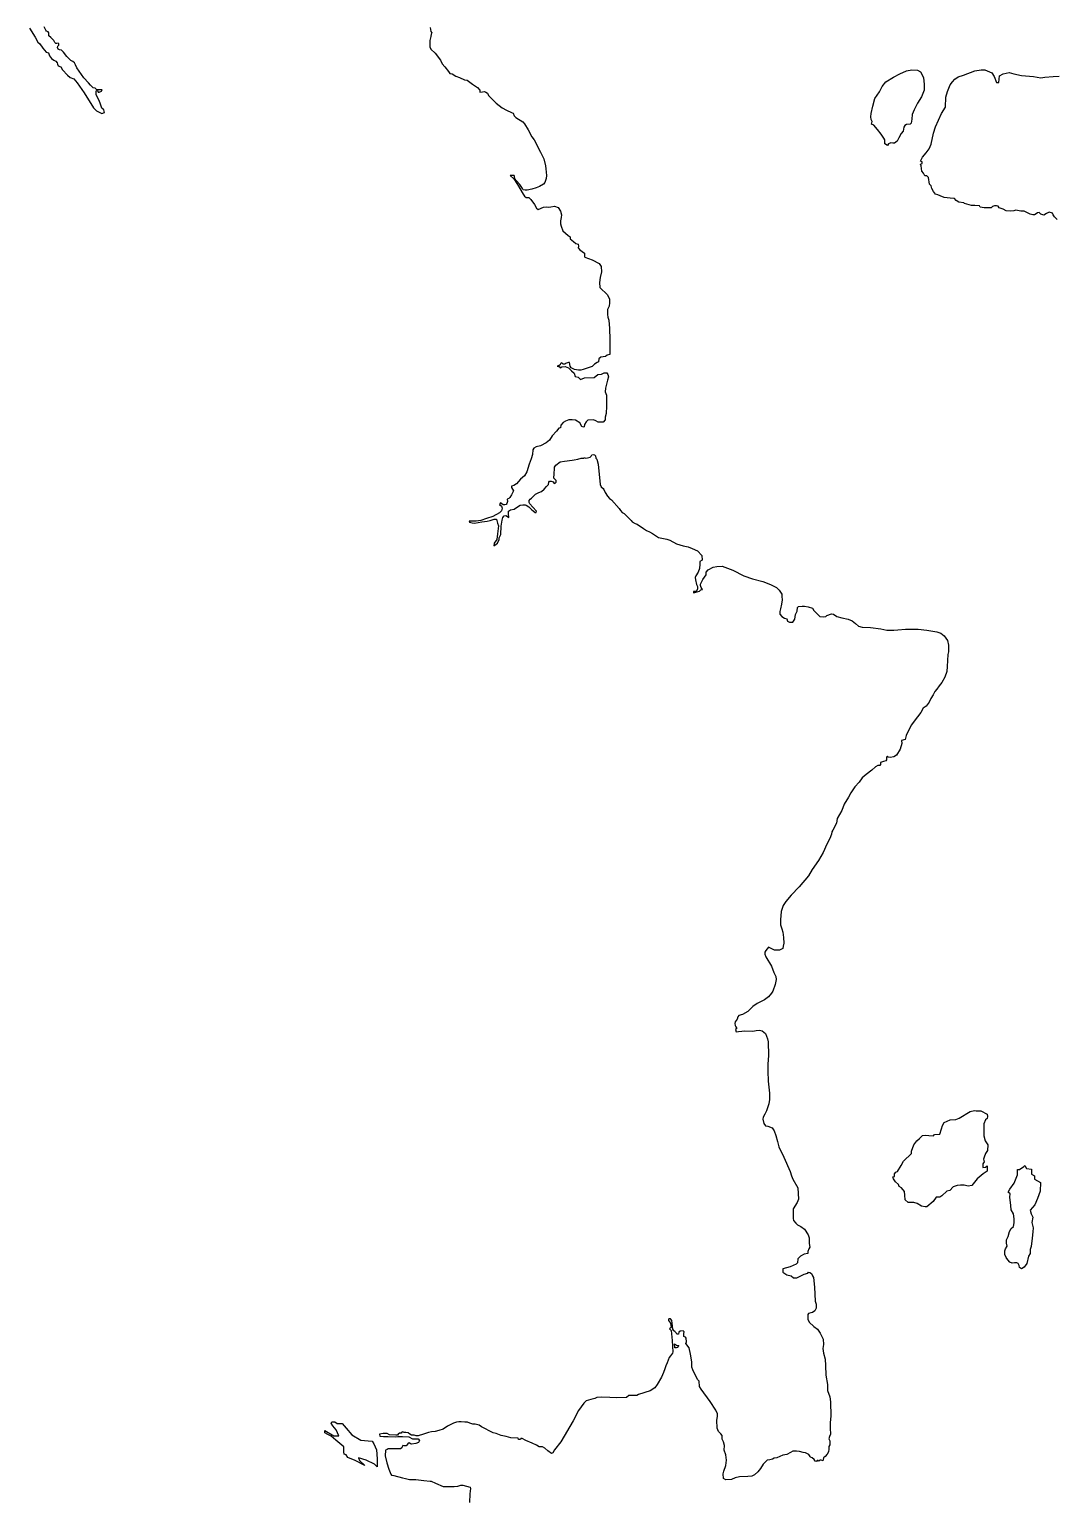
# Model space of a CAD drawing. Header units: inches. Extents: x 2272838 to 2336681, y 13196121 to 13295201.
# Drawn here: x 2309817 to 2323546, y 13214938 to 13234560 of the extents above; entities that cross this region are included whole.
import ezdxf

# ---------------------------------------------------------------- set-up
doc = ezdxf.new("R2010")
doc.units = ezdxf.units.IN
doc.header["$MEASUREMENT"] = 0
doc.layers.add('shoreline06_1', color=7, linetype='Continuous')

msp = doc.modelspace()

# ---------------------------------------------------------------- linework, layer by layer
at = {"layer": 'shoreline06_1'}
for points in [[(2309817, 13234577), (2309897, 13234457), (2309932, 13234389), (2309958, 13234366), (2309999, 13234309), (2310043, 13234254), (2310074, 13234245), (2310086, 13234203), (2310114, 13234170), (2310145, 13234149), (2310171, 13234134), (2310190, 13234111), (2310194, 13234094), (2310204, 13234070), (2310237, 13234056), (2310262, 13234017), (2310326, 13233948), (2310361, 13233917), (2310411, 13233898), (2310458, 13233842), (2310550, 13233708), (2310677, 13233510), (2310715, 13233469), (2310786, 13233434), (2310821, 13233446), (2310812, 13233481), (2310785, 13233507), (2310766, 13233571), (2310746, 13233618), (2310724, 13233656), (2310713, 13233686), (2310710, 13233707), (2310712, 13233736), (2310729, 13233741), (2310736, 13233719), (2310752, 13233719), (2310781, 13233733), (2310793, 13233748), (2310764, 13233748), (2310720, 13233748), (2310696, 13233774), (2310670, 13233778), (2310633, 13233811), (2310609, 13233844), (2310548, 13233910), (2310451, 13234044), (2310434, 13234083), (2310420, 13234110), (2310399, 13234129), (2310373, 13234143), (2310317, 13234198), (2310272, 13234254), (2310248, 13234280), (2310220, 13234285), (2310201, 13234294), (2310192, 13234316), (2310196, 13234335), (2310213, 13234349), (2310213, 13234367), (2310203, 13234373), (2310183, 13234372), (2310170, 13234372), (2310156, 13234384), (2310145, 13234410), (2310105, 13234452), (2310077, 13234471), (2310077, 13234497), (2310077, 13234512), (2310069, 13234526), (2310048, 13234537), (2310036, 13234549), (2310015, 13234592)], [(2315179, 13234585), (2315189, 13234531), (2315201, 13234514), (2315191, 13234497), (2315186, 13234462), (2315175, 13234410), (2315175, 13234354), (2315175, 13234327), (2315187, 13234295), (2315248, 13234240), (2315319, 13234146), (2315340, 13234099), (2315375, 13234059), (2315425, 13233997), (2315441, 13233967), (2315472, 13233965), (2315521, 13233932), (2315570, 13233913), (2315637, 13233886), (2315672, 13233879), (2315745, 13233825), (2315814, 13233780), (2315842, 13233745), (2315842, 13233721), (2315877, 13233724), (2315907, 13233726), (2315924, 13233721), (2315945, 13233707), (2315960, 13233674), (2316063, 13233573), (2316141, 13233511), (2316200, 13233478), (2316268, 13233446), (2316287, 13233439), (2316301, 13233401), (2316323, 13233382), (2316417, 13233323), (2316443, 13233295), (2316489, 13233217), (2316537, 13233123), (2316570, 13233082), (2316657, 13232915), (2316699, 13232828), (2316721, 13232733), (2316728, 13232691), (2316737, 13232602), (2316732, 13232563), (2316715, 13232510), (2316695, 13232488), (2316643, 13232455), (2316596, 13232437), (2316539, 13232422), (2316475, 13232408), (2316449, 13232406), (2316421, 13232413), (2316414, 13232432), (2316379, 13232484), (2316334, 13232531), (2316312, 13232557), (2316306, 13232590), (2316301, 13232604), (2316251, 13232604), (2316299, 13232559), (2316346, 13232484), (2316421, 13232356), (2316442, 13232328), (2316461, 13232309), (2316498, 13232309), (2316525, 13232281), (2316574, 13232215), (2316600, 13232167), (2316623, 13232149), (2316694, 13232180), (2316741, 13232186), (2316767, 13232179), (2316791, 13232186), (2316841, 13232193), (2316892, 13232175), (2316923, 13232128), (2316935, 13232078), (2316930, 13232040), (2316923, 13231995), (2316923, 13231958), (2316930, 13231925), (2316953, 13231864), (2317026, 13231799), (2317053, 13231781), (2317053, 13231757), (2317097, 13231720), (2317126, 13231694), (2317158, 13231686), (2317161, 13231660), (2317159, 13231635), (2317180, 13231608), (2317243, 13231566), (2317243, 13231521), (2317250, 13231509), (2317347, 13231476), (2317439, 13231424), (2317467, 13231385), (2317469, 13231316), (2317451, 13231238), (2317443, 13231170), (2317450, 13231106), (2317549, 13231008), (2317576, 13230949), (2317580, 13230899), (2317575, 13230857), (2317552, 13230809), (2317551, 13230746), (2317556, 13230706), (2317568, 13230670), (2317577, 13230555), (2317582, 13230408), (2317582, 13230210), (2317547, 13230201), (2317525, 13230180), (2317464, 13230171), (2317436, 13230149), (2317429, 13230112), (2317412, 13230100), (2317379, 13230078), (2317344, 13230050), (2317294, 13230032), (2317226, 13230010), (2317195, 13230001), (2317162, 13230001), (2317110, 13230006), (2317066, 13230029), (2317052, 13230051), (2317044, 13230102), (2317030, 13230102), (2316990, 13230090), (2316983, 13230077), (2316969, 13230077), (2316959, 13230081), (2316945, 13230091), (2316939, 13230098), (2316924, 13230090), (2316919, 13230069), (2316905, 13230062), (2316879, 13230053), (2316896, 13230050), (2316905, 13230046), (2316920, 13230029), (2316941, 13230043), (2316986, 13230048), (2317028, 13230029), (2317068, 13229991), (2317103, 13229958), (2317117, 13229914), (2317157, 13229904), (2317191, 13229874), (2317242, 13229897), (2317374, 13229900), (2317421, 13229939), (2317469, 13229946), (2317507, 13229963), (2317523, 13229965), (2317540, 13229963), (2317554, 13229940), (2317563, 13229909), (2317549, 13229866), (2317523, 13229758), (2317521, 13229708), (2317537, 13229664), (2317537, 13229546), (2317539, 13229517), (2317532, 13229421), (2317520, 13229371), (2317518, 13229333), (2317492, 13229305), (2317426, 13229305), (2317393, 13229322), (2317362, 13229334), (2317290, 13229332), (2317266, 13229306), (2317245, 13229272), (2317240, 13229242), (2317231, 13229235), (2317207, 13229247), (2317183, 13229292), (2317124, 13229331), (2317079, 13229336), (2317032, 13229336), (2316988, 13229315), (2316957, 13229298), (2316928, 13229261), (2316924, 13229228), (2316900, 13229223), (2316869, 13229183), (2316811, 13229120), (2316773, 13229060), (2316730, 13229028), (2316653, 13228985), (2316598, 13228974), (2316565, 13228957), (2316553, 13228933), (2316546, 13228870), (2316528, 13228813), (2316502, 13228740), (2316471, 13228639), (2316440, 13228585), (2316388, 13228540), (2316336, 13228476), (2316297, 13228455), (2316268, 13228448), (2316266, 13228431), (2316292, 13228382), (2316282, 13228356), (2316266, 13228332), (2316245, 13228297), (2316230, 13228280), (2316209, 13228271), (2316214, 13228241), (2316205, 13228215), (2316195, 13228200), (2316178, 13228195), (2316155, 13228195), (2316120, 13228222), (2316106, 13228203), (2316133, 13228177), (2316141, 13228151), (2316139, 13228135), (2316131, 13228116), (2316108, 13228090), (2316016, 13228042), (2315933, 13228012), (2315856, 13227988), (2315794, 13227977), (2315702, 13227977), (2315707, 13227967), (2315740, 13227956), (2315773, 13227951), (2315872, 13227969), (2315943, 13227979), (2315981, 13227986), (2316034, 13228005), (2316068, 13228005), (2316079, 13227953), (2316091, 13227918), (2316081, 13227809), (2316070, 13227733), (2316037, 13227686), (2316030, 13227649), (2316061, 13227672), (2316079, 13227684), (2316101, 13227733), (2316101, 13227757), (2316126, 13227802), (2316129, 13227910), (2316141, 13227993), (2316153, 13228026), (2316167, 13228049), (2316190, 13228056), (2316202, 13228049), (2316232, 13228028), (2316226, 13228076), (2316228, 13228113), (2316252, 13228130), (2316303, 13228139), (2316322, 13228153), (2316383, 13228191), (2316419, 13228195), (2316449, 13228195), (2316464, 13228191), (2316497, 13228170), (2316534, 13228136), (2316558, 13228115), (2316584, 13228096), (2316596, 13228096), (2316601, 13228111), (2316551, 13228165), (2316513, 13228212), (2316502, 13228228), (2316501, 13228243), (2316504, 13228255), (2316515, 13228271), (2316535, 13228288), (2316587, 13228339), (2316631, 13228361), (2316666, 13228375), (2316706, 13228405), (2316733, 13228441), (2316763, 13228469), (2316765, 13228500), (2316777, 13228513), (2316799, 13228514), (2316824, 13228506), (2316836, 13228481), (2316850, 13228487), (2316864, 13228500), (2316865, 13228521), (2316832, 13228554), (2316832, 13228570), (2316836, 13228596), (2316844, 13228702), (2316862, 13228728), (2316917, 13228771), (2316976, 13228780), (2317079, 13228794), (2317103, 13228799), (2317153, 13228810), (2317200, 13228820), (2317233, 13228822), (2317240, 13228831), (2317259, 13228822), (2317285, 13228824), (2317317, 13228834), (2317332, 13228846), (2317341, 13228865), (2317360, 13228871), (2317377, 13228867), (2317391, 13228851), (2317397, 13228822), (2317409, 13228806), (2317428, 13228740), (2317452, 13228469), (2317466, 13228438), (2317492, 13228417), (2317504, 13228400), (2317522, 13228362), (2317551, 13228315), (2317579, 13228282), (2317605, 13228264), (2317706, 13228146), (2317723, 13228120), (2317746, 13228096), (2317775, 13228079), (2317869, 13227987), (2317883, 13227968), (2317920, 13227945), (2317946, 13227936), (2318034, 13227879), (2318074, 13227853), (2318111, 13227834), (2318154, 13227815), (2318232, 13227761), (2318347, 13227737), (2318387, 13227726), (2318474, 13227674), (2318564, 13227647), (2318630, 13227634), (2318684, 13227612), (2318753, 13227581), (2318814, 13227520), (2318818, 13227457), (2318788, 13227440), (2318785, 13227405), (2318783, 13227344), (2318764, 13227294), (2318731, 13227247), (2318724, 13227225), (2318728, 13227193), (2318743, 13227129), (2318754, 13227103), (2318754, 13227074), (2318745, 13227049), (2318735, 13227039), (2318702, 13227035), (2318702, 13227020), (2318721, 13227025), (2318752, 13227032), (2318781, 13227042), (2318799, 13227060), (2318823, 13227063), (2318802, 13227091), (2318794, 13227117), (2318794, 13227136), (2318828, 13227197), (2318872, 13227261), (2318870, 13227294), (2318896, 13227329), (2318965, 13227364), (2319012, 13227372), (2319085, 13227374), (2319229, 13227324), (2319377, 13227246), (2319492, 13227206), (2319629, 13227173), (2319730, 13227129), (2319810, 13227090), (2319849, 13227055), (2319882, 13227003), (2319884, 13226971), (2319886, 13226925), (2319879, 13226869), (2319865, 13226805), (2319855, 13226768), (2319857, 13226735), (2319883, 13226702), (2319919, 13226680), (2319952, 13226671), (2319959, 13226642), (2319987, 13226626), (2320032, 13226629), (2320056, 13226666), (2320065, 13226728), (2320089, 13226774), (2320091, 13226824), (2320108, 13226838), (2320157, 13226841), (2320188, 13226841), (2320235, 13226831), (2320292, 13226814), (2320313, 13226781), (2320391, 13226704), (2320438, 13226696), (2320473, 13226704), (2320485, 13226715), (2320546, 13226739), (2320574, 13226732), (2320619, 13226703), (2320687, 13226683), (2320770, 13226666), (2320824, 13226644), (2320869, 13226609), (2320907, 13226572), (2320959, 13226562), (2321069, 13226555), (2321208, 13226539), (2321288, 13226520), (2321381, 13226519), (2321434, 13226526), (2321539, 13226533), (2321706, 13226533), (2321824, 13226521), (2321956, 13226498), (2322012, 13226481), (2322055, 13226443), (2322099, 13226382), (2322113, 13226318), (2322111, 13226229), (2322104, 13226196), (2322097, 13226033), (2322090, 13225968), (2322062, 13225890), (2322023, 13225819), (2321988, 13225777), (2321957, 13225730), (2321931, 13225701), (2321908, 13225656), (2321878, 13225605), (2321852, 13225557), (2321816, 13225505), (2321774, 13225477), (2321741, 13225419), (2321696, 13225359), (2321613, 13225248), (2321547, 13225112), (2321535, 13225058), (2321483, 13225043), (2321488, 13225001), (2321464, 13224926), (2321415, 13224848), (2321380, 13224827), (2321333, 13224817), (2321304, 13224822), (2321295, 13224832), (2321283, 13224820), (2321283, 13224784), (2321274, 13224773), (2321241, 13224763), (2321201, 13224749), (2321201, 13224721), (2321195, 13224711), (2321167, 13224709), (2321137, 13224693), (2321085, 13224648), (2321010, 13224589), (2320957, 13224546), (2320918, 13224487), (2320859, 13224424), (2320804, 13224341), (2320774, 13224283), (2320719, 13224191), (2320686, 13224108), (2320623, 13223998), (2320613, 13223939), (2320564, 13223844), (2320552, 13223823), (2320547, 13223788), (2320525, 13223733), (2320486, 13223655), (2320438, 13223545), (2320375, 13223436), (2320288, 13223316), (2320240, 13223234), (2320115, 13223086), (2320006, 13222972), (2319938, 13222890), (2319901, 13222836), (2319874, 13222755), (2319865, 13222644), (2319867, 13222578), (2319881, 13222525), (2319896, 13222480), (2319907, 13222406), (2319908, 13222333), (2319903, 13222291), (2319895, 13222261), (2319851, 13222239), (2319820, 13222237), (2319787, 13222237), (2319740, 13222258), (2319704, 13222277), (2319688, 13222256), (2319669, 13222235), (2319657, 13222213), (2319657, 13222183), (2319671, 13222150), (2319747, 13222025), (2319778, 13221937), (2319803, 13221885), (2319808, 13221845), (2319796, 13221780), (2319761, 13221690), (2319744, 13221661), (2319706, 13221612), (2319652, 13221575), (2319553, 13221525), (2319497, 13221482), (2319429, 13221419), (2319357, 13221379), (2319308, 13221362), (2319294, 13221346), (2319284, 13221315), (2319273, 13221297), (2319258, 13221277), (2319256, 13221256), (2319258, 13221231), (2319270, 13221211), (2319282, 13221188), (2319265, 13221178), (2319273, 13221143), (2319305, 13221150), (2319346, 13221155), (2319390, 13221157), (2319497, 13221155), (2319542, 13221164), (2319586, 13221167), (2319619, 13221159), (2319666, 13221122), (2319692, 13221053), (2319699, 13221009), (2319706, 13220830), (2319695, 13220712), (2319694, 13220617), (2319702, 13220486), (2319716, 13220325), (2319716, 13220240), (2319708, 13220181), (2319677, 13220090), (2319656, 13220044), (2319633, 13220005), (2319630, 13219976), (2319644, 13219919), (2319666, 13219889), (2319694, 13219882), (2319753, 13219860), (2319779, 13219820), (2319805, 13219757), (2319826, 13219679), (2319842, 13219604), (2319908, 13219469), (2319996, 13219274), (2320014, 13219219), (2320029, 13219175), (2320097, 13219056), (2320108, 13218908), (2320087, 13218861), (2320037, 13218776), (2320037, 13218646), (2320038, 13218620), (2320071, 13218583), (2320094, 13218562), (2320137, 13218541), (2320186, 13218505), (2320236, 13218429), (2320247, 13218389), (2320249, 13218312), (2320256, 13218265), (2320243, 13218243), (2320231, 13218205), (2320231, 13218180), (2320184, 13218168), (2320132, 13218142), (2320099, 13218109), (2320092, 13218053), (2320075, 13218034), (2319993, 13218001), (2319945, 13217986), (2319898, 13217974), (2319898, 13217927), (2319950, 13217892), (2320007, 13217878), (2320039, 13217855), (2320085, 13217855), (2320181, 13217902), (2320230, 13217916), (2320242, 13217927), (2320256, 13217923), (2320278, 13217913), (2320292, 13217878), (2320306, 13217859), (2320320, 13217727), (2320330, 13217543), (2320341, 13217501), (2320341, 13217449), (2320324, 13217413), (2320292, 13217388), (2320270, 13217383), (2320240, 13217378), (2320232, 13217364), (2320230, 13217302), (2320249, 13217262), (2320313, 13217203), (2320360, 13217166), (2320398, 13217114), (2320435, 13217031), (2320440, 13216961), (2320433, 13216909), (2320440, 13216843), (2320463, 13216767), (2320468, 13216678), (2320470, 13216550), (2320496, 13216428), (2320496, 13216346), (2320524, 13216261), (2320534, 13216195), (2320539, 13216003), (2320529, 13215919), (2320529, 13215815), (2320536, 13215789), (2320536, 13215761), (2320522, 13215732), (2320512, 13215700), (2320526, 13215673), (2320526, 13215617), (2320512, 13215596), (2320512, 13215560), (2320507, 13215525), (2320491, 13215492), (2320465, 13215464), (2320442, 13215445), (2320432, 13215403), (2320411, 13215415), (2320392, 13215415), (2320376, 13215400), (2320363, 13215409), (2320354, 13215407), (2320345, 13215396), (2320330, 13215398), (2320317, 13215421), (2320288, 13215445), (2320267, 13215454), (2320262, 13215461), (2320244, 13215490), (2320201, 13215511), (2320168, 13215518), (2320118, 13215530), (2320078, 13215533), (2320029, 13215533), (2320001, 13215514), (2319951, 13215487), (2319895, 13215478), (2319817, 13215445), (2319782, 13215440), (2319758, 13215426), (2319723, 13215417), (2319687, 13215415), (2319652, 13215377), (2319633, 13215358), (2319597, 13215301), (2319562, 13215257), (2319519, 13215215), (2319480, 13215200), (2319427, 13215196), (2319315, 13215189), (2319258, 13215179), (2319209, 13215153), (2319136, 13215149), (2319102, 13215168), (2319097, 13215229), (2319107, 13215264), (2319136, 13215342), (2319142, 13215415), (2319133, 13215483), (2319112, 13215545), (2319114, 13215608), (2319103, 13215658), (2319086, 13215695), (2319086, 13215724), (2319086, 13215742), (2319065, 13215764), (2319034, 13215795), (2319020, 13215840), (2319015, 13215950), (2319022, 13215999), (2319022, 13216033), (2319002, 13216082), (2318926, 13216200), (2318806, 13216365), (2318783, 13216400), (2318777, 13216471), (2318757, 13216493), (2318693, 13216620), (2318681, 13216658), (2318681, 13216728), (2318662, 13216832), (2318644, 13216917), (2318597, 13216976), (2318606, 13216995), (2318603, 13217047), (2318594, 13217058), (2318571, 13217070), (2318570, 13217108), (2318577, 13217129), (2318563, 13217143), (2318521, 13217138), (2318507, 13217125), (2318502, 13217101), (2318478, 13217101), (2318471, 13217117), (2318453, 13217134), (2318439, 13217145), (2318427, 13217167), (2318418, 13217247), (2318413, 13217282), (2318396, 13217303), (2318373, 13217303), (2318366, 13217292), (2318366, 13217282), (2318396, 13217245), (2318401, 13217190), (2318382, 13217172), (2318405, 13217150), (2318417, 13217014), (2318420, 13216934), (2318427, 13216863), (2318422, 13216846), (2318394, 13216811), (2318377, 13216787), (2318351, 13216717), (2318332, 13216677), (2318318, 13216634), (2318302, 13216585), (2318273, 13216526), (2318214, 13216427), (2318184, 13216379), (2318122, 13216342), (2317964, 13216290), (2317943, 13216279), (2317837, 13216278), (2317806, 13216252), (2317672, 13216248), (2317582, 13216253), (2317476, 13216255), (2317410, 13216250), (2317382, 13216238), (2317326, 13216224), (2317266, 13216206), (2317234, 13216178), (2317165, 13216076), (2317094, 13215939), (2316925, 13215659), (2316842, 13215553), (2316818, 13215510), (2316802, 13215504), (2316754, 13215536), (2316712, 13215574), (2316682, 13215590), (2316639, 13215593), (2316602, 13215614), (2316542, 13215642), (2316457, 13215676), (2316410, 13215704), (2316391, 13215704), (2316389, 13215690), (2316359, 13215690), (2316358, 13215709), (2316257, 13215711), (2316196, 13215728), (2316130, 13215742), (2316062, 13215772), (2316021, 13215779), (2315864, 13215860), (2315833, 13215883), (2315783, 13215893), (2315748, 13215895), (2315710, 13215910), (2315680, 13215924), (2315644, 13215924), (2315595, 13215926), (2315562, 13215926), (2315531, 13215923), (2315491, 13215910), (2315409, 13215867), (2315352, 13215827), (2315296, 13215811), (2315246, 13215799), (2315197, 13215792), (2315157, 13215785), (2315090, 13215761), (2315020, 13215738), (2314992, 13215738), (2314966, 13215749), (2314930, 13215749), (2314906, 13215761), (2314883, 13215778), (2314855, 13215783), (2314833, 13215782), (2314812, 13215792), (2314798, 13215789), (2314793, 13215775), (2314767, 13215775), (2314751, 13215763), (2314744, 13215750), (2314721, 13215749), (2314636, 13215754), (2314602, 13215769), (2314551, 13215769), (2314503, 13215762), (2314504, 13215736), (2314556, 13215728), (2314617, 13215728), (2314716, 13215726), (2314748, 13215731), (2314810, 13215728), (2314893, 13215726), (2314942, 13215697), (2314977, 13215697), (2315018, 13215697), (2315034, 13215678), (2315025, 13215651), (2314987, 13215638), (2314930, 13215629), (2314916, 13215634), (2314897, 13215644), (2314878, 13215634), (2314857, 13215603), (2314831, 13215606), (2314812, 13215610), (2314801, 13215580), (2314781, 13215565), (2314749, 13215563), (2314715, 13215563), (2314675, 13215563), (2314642, 13215566), (2314619, 13215564), (2314602, 13215556), (2314581, 13215545), (2314579, 13215471), (2314598, 13215379), (2314628, 13215294), (2314654, 13215224), (2314663, 13215214), (2314694, 13215208), (2314807, 13215177), (2314850, 13215167), (2314904, 13215156), (2314986, 13215156), (2315092, 13215141), (2315180, 13215132), (2315192, 13215131), (2315251, 13215106), (2315354, 13215061), (2315460, 13215061), (2315502, 13215061), (2315550, 13215066), (2315588, 13215079), (2315616, 13215079), (2315712, 13215053), (2315717, 13215033), (2315708, 13214964), (2315705, 13214848)], [(2323565, 13232016), (2323529, 13232051), (2323511, 13232079), (2323504, 13232101), (2323461, 13232114), (2323424, 13232094), (2323390, 13232075), (2323348, 13232087), (2323325, 13232110), (2323305, 13232103), (2323284, 13232089), (2323263, 13232077), (2323239, 13232077), (2323207, 13232087), (2323162, 13232110), (2323126, 13232126), (2323082, 13232126), (2323015, 13232138), (2322987, 13232129), (2322947, 13232126), (2322883, 13232131), (2322843, 13232152), (2322792, 13232172), (2322777, 13232193), (2322757, 13232200), (2322728, 13232200), (2322700, 13232188), (2322685, 13232169), (2322645, 13232171), (2322592, 13232171), (2322537, 13232179), (2322526, 13232200), (2322466, 13232204), (2322419, 13232204), (2322327, 13232228), (2322318, 13232238), (2322249, 13232249), (2322214, 13232271), (2322195, 13232295), (2322136, 13232301), (2322056, 13232309), (2322002, 13232332), (2321971, 13232344), (2321941, 13232354), (2321912, 13232391), (2321889, 13232431), (2321879, 13232466), (2321859, 13232490), (2321846, 13232575), (2321823, 13232598), (2321797, 13232598), (2321778, 13232637), (2321757, 13232662), (2321748, 13232731), (2321736, 13232757), (2321759, 13232766), (2321759, 13232787), (2321738, 13232795), (2321764, 13232849), (2321812, 13232905), (2321852, 13232961), (2321882, 13233021), (2321911, 13233172), (2321937, 13233256), (2322019, 13233433), (2322074, 13233520), (2322076, 13233650), (2322099, 13233728), (2322135, 13233819), (2322165, 13233857), (2322196, 13233891), (2322243, 13233923), (2322312, 13233947), (2322465, 13234004), (2322548, 13234018), (2322597, 13234017), (2322663, 13233991), (2322691, 13233977), (2322724, 13233928), (2322755, 13233847), (2322785, 13233850), (2322793, 13233937), (2322844, 13233966), (2322924, 13233980), (2322988, 13233963), (2323089, 13233942), (2323248, 13233927), (2323349, 13233911), (2323403, 13233918), (2323511, 13233930), (2323592, 13233935)]]:
    msp.add_lwpolyline(points, dxfattribs=at)
for points in [[(2321099, 13233533), (2321129, 13233636), (2321190, 13233722), (2321225, 13233796), (2321274, 13233856), (2321376, 13233920), (2321460, 13233963), (2321553, 13234003), (2321623, 13234017), (2321700, 13234015), (2321736, 13233989), (2321779, 13233914), (2321788, 13233821), (2321786, 13233747), (2321753, 13233658), (2321699, 13233570), (2321655, 13233484), (2321627, 13233421), (2321624, 13233358), (2321615, 13233305), (2321601, 13233289), (2321550, 13233286), (2321529, 13233274), (2321517, 13233249), (2321508, 13233196), (2321480, 13233167), (2321448, 13233109), (2321424, 13233065), (2321389, 13233035), (2321368, 13233037), (2321343, 13233039), (2321308, 13233028), (2321296, 13233007), (2321261, 13233028), (2321259, 13233054), (2321259, 13233082), (2321247, 13233105), (2321213, 13233156), (2321161, 13233221), (2321115, 13233279), (2321084, 13233291), (2321091, 13233326), (2321078, 13233354), (2321075, 13233391), (2321080, 13233433)], [(2321530, 13218959), (2321525, 13219008), (2321483, 13219057), (2321454, 13219074), (2321442, 13219101), (2321405, 13219138), (2321375, 13219180), (2321368, 13219205), (2321392, 13219207), (2321392, 13219247), (2321410, 13219266), (2321432, 13219276), (2321478, 13219358), (2321510, 13219414), (2321616, 13219515), (2321616, 13219547), (2321651, 13219631), (2321690, 13219688), (2321725, 13219717), (2321766, 13219757), (2321811, 13219764), (2321848, 13219759), (2321914, 13219754), (2321927, 13219771), (2321998, 13219774), (2322018, 13219845), (2322032, 13219892), (2322055, 13219932), (2322136, 13219966), (2322210, 13219974), (2322256, 13219991), (2322404, 13220077), (2322461, 13220092), (2322485, 13220089), (2322547, 13220089), (2322631, 13220043), (2322636, 13220011), (2322628, 13219984), (2322606, 13219966), (2322587, 13219915), (2322587, 13219809), (2322587, 13219754), (2322604, 13219686), (2322641, 13219634), (2322633, 13219555), (2322606, 13219518), (2322592, 13219466), (2322579, 13219439), (2322592, 13219407), (2322574, 13219378), (2322574, 13219331), (2322609, 13219336), (2322629, 13219351), (2322629, 13219282), (2322577, 13219247), (2322498, 13219178), (2322427, 13219089), (2322377, 13219080), (2322321, 13219094), (2322274, 13219094), (2322227, 13219089), (2322173, 13219072), (2322131, 13219023), (2322092, 13219011), (2322025, 13218951), (2321998, 13218934), (2321947, 13218934), (2321907, 13218873), (2321821, 13218804), (2321799, 13218804), (2321752, 13218813), (2321695, 13218850), (2321651, 13218860), (2321575, 13218863), (2321535, 13218899)], [(2323133, 13219358), (2323158, 13219314), (2323222, 13219306), (2323225, 13219242), (2323264, 13219218), (2323264, 13219173), (2323343, 13219129), (2323340, 13219011), (2323304, 13218915), (2323269, 13218831), (2323203, 13218760), (2323220, 13218708), (2323240, 13218666), (2323227, 13218592), (2323245, 13218521), (2323242, 13218469), (2323232, 13218383), (2323220, 13218272), (2323205, 13218233), (2323203, 13218178), (2323181, 13218142), (2323161, 13218045), (2323124, 13217994), (2323087, 13217972), (2323063, 13217991), (2323060, 13218018), (2323043, 13218043), (2323026, 13218053), (2322996, 13218053), (2322966, 13218050), (2322932, 13218065), (2322907, 13218092), (2322885, 13218127), (2322865, 13218164), (2322865, 13218193), (2322865, 13218215), (2322875, 13218242), (2322897, 13218279), (2322888, 13218316), (2322888, 13218361), (2322910, 13218407), (2322929, 13218471), (2322949, 13218513), (2322981, 13218540), (2322993, 13218590), (2322993, 13218641), (2322981, 13218708), (2322951, 13218762), (2322946, 13218819), (2322934, 13218934), (2322937, 13218979), (2322912, 13218998), (2322934, 13219040), (2322993, 13219122), (2323035, 13219233), (2323035, 13219301), (2323062, 13219304), (2323119, 13219343)], [(2318448, 13216968), (2318474, 13216952), (2318505, 13216949), (2318485, 13216921), (2318469, 13216916), (2318450, 13216918)], [(2314426, 13215632), (2314461, 13215551), (2314469, 13215432), (2314469, 13215372), (2314469, 13215323), (2314433, 13215358), (2314324, 13215414), (2314222, 13215446), (2314233, 13215410), (2314307, 13215340), (2314177, 13215410), (2314078, 13215449), (2314054, 13215484), (2314029, 13215495), (2314022, 13215526), (2314022, 13215569), (2314022, 13215593), (2313916, 13215681), (2313853, 13215734), (2313811, 13215755), (2313769, 13215779), (2313769, 13215811), (2313888, 13215737), (2313958, 13215737), (2313920, 13215818), (2313878, 13215874), (2313856, 13215910), (2313863, 13215927), (2313902, 13215927), (2313937, 13215906), (2314001, 13215906), (2314053, 13215843), (2314131, 13215751), (2314250, 13215681), (2314349, 13215674), (2314405, 13215667)]]:
    msp.add_lwpolyline(points, close=True, dxfattribs=at)

doc.saveas('drawing.dxf')
